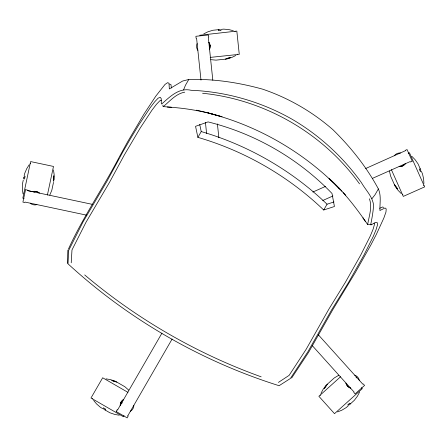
<?xml version="1.0" encoding="UTF-8"?>
<svg xmlns="http://www.w3.org/2000/svg" width="447" height="447" viewBox="0 0 447 447"><rect width="100%" height="100%" fill="white"/><g stroke="black" fill="none" stroke-linecap="round" stroke-linejoin="round"><path stroke-width="0.67" d="M171.385 88.014L170.989 84.656L169.625 84.086M54.065 179.7L54.143 174.542L53.489 169.961M162.931 105.039L162.909 106.202L163.311 106.587L171.391 107.291L167.251 107.023M67.391 263.428L67.866 250.085M71.229 262.802L71.978 249.968L86.053 222.176L109.459 182.443L124.411 154.813L140.252 127.976L151.941 110.202L156.411 104.358L159.808 100.81L161.339 100.212M371.301 224.768L370.697 224.707C371.977 218.114 373.301 211.532 373.547 204.793C372.273 196.211 365.618 189.992 361.472 182.717C343.145 157.026 319.432 135.257 292.193 119.304C261.406 101.799 226.467 91.702 191.07 90.277C178.984 87.4 169.921 96.815 161.658 104.022L161.3 103.525L161.205 98.536L160.222 97.306L158.137 98.161L154.69 101.804L150.192 107.693L138.604 125.249L130.759 138.207L122.796 151.98L107.151 180.929L83.019 221.941L68.626 250.504L68.022 263.842C128.3 319.197 201.027 361.182 279.101 385.705L290.354 378.514L307.888 351.772L331.344 310.369L348.593 282.342L363.836 255.287L373.245 236.474L376.095 229.635L377.525 224.824L377.229 222.595L375.67 222.355L371.301 224.768L367.646 224.556C369.032 216.097 372.519 207.229 369.423 198.792M23.261 180.141L22.423 184.08L22.35 189.237L23.004 193.819M24.116 176.112L24.68 173.458L26.714 168.715L29.172 164.792M25.552 189.668L22.909 202.111L24.864 202.53L25.026 202.072L86.595 215.158M47.399 195.06L53.484 166.44L30.608 161.579L22.836 198.155L24.132 198.434M53.5 182.359L51.807 190.327L49.779 195.065M183.555 89.959L185.427 85.304L188.785 79.482C213.711 78.711 238.637 82.511 262.613 89.165C288.494 97.938 312.542 111.823 333.082 129.848C350.834 147.287 366.59 166.977 378.38 188.947C381.414 195.82 379.732 203.307 379.922 210.515L385.023 207.972L386.202 208.866L385.979 212.012L383.867 217.991L376.329 234.44L370.909 244.878L355.147 272.838L332.685 309.855L308.67 352.23L291.612 378.067M68.385 249.186C82.812 217.292 102.927 188.505 119.025 157.489M320.94 393.433L323.103 389.348L326.193 385.219M359.623 392.053L357.46 396.143L354.365 400.272L349.286 404.848L347.643 404.982L349.666 403.166L350.331 403.909M119.355 156.875L127.747 141.554L144.079 113.918L155.824 96.116L165.01 84.438L167.619 82.667L168.988 83.243L169.335 88.931L182.633 81.03L188.785 79.482M197.887 137.363L195.546 126.333L208.051 121.908C254.946 133.485 298.535 158.651 332.009 193.473L334.423 206.514L323.706 210.006C288.438 176.202 244.794 151.008 197.887 137.363L201.228 131.569L199.72 124.434M92.551 398.925L92.741 398.59M105.151 410.044L105.654 409.178L103.302 407.82L103.933 409.34L109.856 412.76L114.739 414.425L119.293 415.224M116.22 411.374L117.142 409.782L117.483 409.927M117.589 409.966L161.948 333.132M124.031 415.576L123.372 416.721L90.981 398.02L102.676 377.771L127.959 392.365M127.769 415.85L172.134 339.01M323.706 210.006L327.048 204.212L333.987 201.955M378.38 188.947L375.016 194.769L371.926 198.714M327.377 384.152L325.388 387.292L324.148 388.404L326.735 384.727L334.267 377.95L338.697 375.307M340.564 376.754L318.873 396.288L334.518 413.665L362.31 388.644L361.422 387.661M348.314 405.725L346.296 407.541L341.866 410.184L337.574 411.911M163.311 106.587C169.944 101.156 175.883 93.702 184.74 92.166M278.403 382.414L289.136 375.351L306.173 349.258L328.88 309.123L345.33 282.364L360.651 255.22L370.2 236.212L373.027 229.423L374.402 224.707L374.15 223.081M379.693 208.28L382.8 206.944L383.582 207.542M203.81 33.821L207.967 31.782L212.895 30.262L219.695 29.547L221.097 30.402L218.399 30.687L218.298 29.692M235.921 55.439L231.764 57.479L226.836 58.998M405.228 150.388L407.055 149.572L412.229 161.194M312.861 192.037L325.589 186.371M365.685 168.519L405.334 150.745M408.228 153.265L409.441 152.723L424.65 186.891L403.289 196.401L391.388 169.67M322.734 200.513L332.914 195.976M372.373 178.409L410.15 161.59L410.402 162.004L412.084 161.255M420.253 168.837L419.342 169.24L420.448 171.721L420.828 170.117L418.046 163.876L415.073 159.657L411.855 156.333M402.551 194.747L402.903 194.59M423.56 185.393L423.912 185.237M225.254 59.166L228.708 57.797L230.367 57.624L226.115 59.077L216.035 60.138L210.9 59.669M220.997 29.407L223.696 29.122L228.836 29.591L233.323 30.714M208.078 35.011L195.898 36.291L196.104 38.28L196.591 38.291L200.988 80.108M210.168 57.406L239.268 54.344L236.826 31.089L199.658 35.257M170.62 107.23C188.07 108.487 205.296 111.683 222.036 116.79L207.995 112.957C257.818 125.607 303.921 152.22 339.787 189.047L334.87 184.175M202.603 93.267C264.641 99.497 323.12 133.262 359.533 183.868M106.028 378.855L110.588 379.648L115.471 381.313M30.234 163.345L30.614 163.429M25.708 189.701L27.507 190.087L27.468 190.567L92.512 204.396M27.714 190.623L34.62 192.093M196.563 110.158L205.687 112.314M206.335 112.471L212.286 113.951M213.61 114.281L215.594 114.778M116.846 382.112L113.247 381.185L111.806 380.352L116.097 381.677L124.875 386.744L128.758 390.142M201.228 131.569C248.141 145.202 291.79 170.402 327.048 204.212M261.154 376.821C196.909 353.717 136.827 319.029 84.695 274.944M116.136 411.514L127.155 417.878L128.155 416.14L127.859 415.917M102.799 408.687L100.452 407.329L96.569 403.937L93.596 400.383M329.461 178.817L333.887 183.197M328.97 178.331C343.961 191.908 356.309 207.911 367.646 224.556M401.21 193.557L397.992 190.232L395.019 186.013M338.2 187.299L341.955 191.215M343.335 192.674L345.632 195.115M318.381 334.825L362.835 384.191L363.238 383.917L364.573 385.403L355.119 393.913L353.784 392.427L354.097 392.058L312.442 345.799M320.214 395.081L320.477 395.366M394.371 184.561L396.74 187.422L397.422 188.947L394.723 185.349L390.6 176.096L389.454 171.061M363.433 218.549L362.998 217.912L365.294 221.366M421.359 171.313L422.465 173.794L423.611 178.828L423.924 183.443M235.027 31.279L235.066 31.664M237.43 54.148L237.469 54.534M208.565 35.123L208.755 36.95L208.285 37.062L212.822 80.264M217.41 123.914L218.868 137.771M205.43 122.372L206.592 133.457M133.843 405.328A6.822 6.822 0 0 1 130.435 411.234M121.651 403.887A5.56 5.56 0 0 1 122.21 402.551M394.271 155.791A6.822 6.822 0 0 1 400.501 153.014M36.905 204.597A6.822 6.822 0 0 1 30.234 203.178M197.859 50.371A6.822 6.822 0 0 1 197.144 43.588M354.711 375.162A6.822 6.822 0 0 1 359.276 380.229M356.024 377.268A5.56 5.56 0 0 1 356.734 377.933M210.163 45.65L209.609 49.136A6.822 6.822 0 0 0 208.894 42.353L210.163 45.65M120.433 403.563L120.198 405.328A6.822 6.822 0 0 1 123.612 399.422L121.115 401.914L120.433 403.563M23.847 177.392L23.551 178.766L24.529 178.973L25.093 176.319L23.847 177.392M53.847 175.917L53.5 177.548L53.735 181.258L53.847 175.917M405.306 163.809L402.563 166.033L399.076 166.58A6.822 6.822 0 0 0 405.306 163.809M34.441 191.294L32.692 191.618A6.822 6.822 0 0 1 39.364 193.037L36.218 191.433L34.441 191.294M350.493 388.136L347.531 386.214L345.928 383.068A6.822 6.822 0 0 0 350.493 388.136"/></g></svg>
